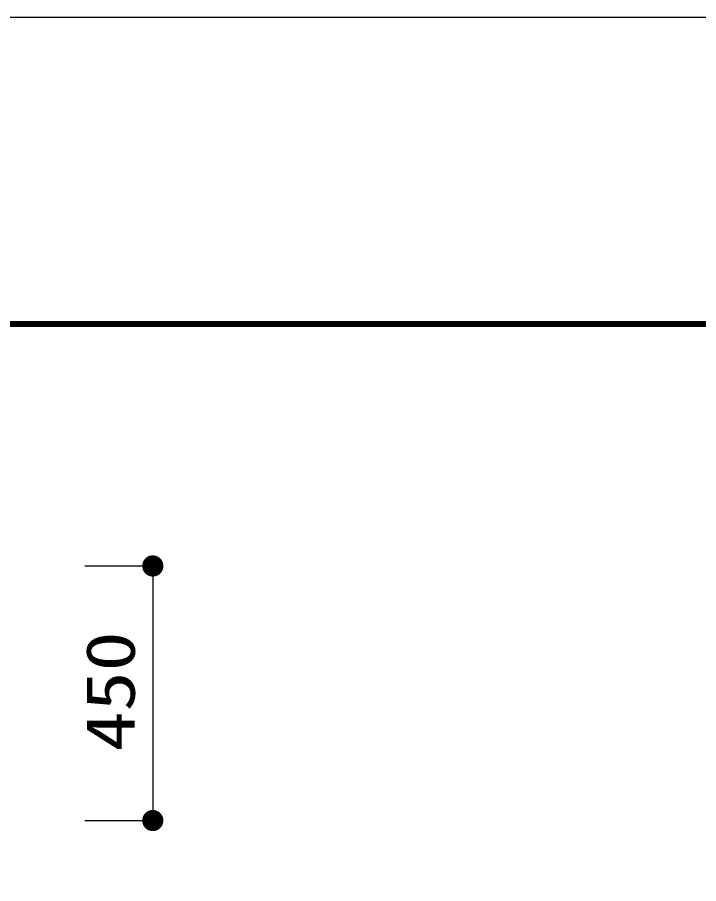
# Model space of a CAD drawing. Units: millimetres, scale not verified. Extents: x -8910 to 8910, y -6308 to 6308.
# Drawn here: x 580 to 1784, y 4776 to 6308 of the extents above; entities that cross this region are included whole.
import ezdxf
from ezdxf.enums import TextEntityAlignment as Align

# ---------------------------------------------------------------- set-up
doc = ezdxf.new("R2010")
doc.units = ezdxf.units.MM
doc.header["$LTSCALE"] = 30
for name, color, linetype, lineweight in [('1-2_00クル-フ-6寸法', 132, 'Continuous', 25), ('1-5_図面枠', 7, 'Continuous', 25), ('1-6_Axis_waku', 7, 'Continuous', 25)]:
    doc.layers.add(name, color=color, linetype=linetype, lineweight=lineweight)
doc.styles.add('ＭＳ ゴシック', font='')
doc.styles.get('ＭＳ ゴシック').set_extended_font_data('MS Gothic')

msp = doc.modelspace()

# ---------------------------------------------------------------- linework, layer by layer
at = {"layer": '1-2_00クル-フ-6寸法', "color": 4}
for p, q in [((699.33, 5337.64), (819.33, 5337.64)), ((819.33, 5337.64), (819.33, 4887.64)), ((699.33, 4887.64), (819.33, 4887.64))]:
    msp.add_line(p, q, dxfattribs=at)
at = {"layer": '1-2_00クル-フ-6寸法'}
for points in [[(819.33, 5337.64), (801.5, 5343.44), (802.37, 5345.63)], [(819.33, 5337.64), (802.37, 5345.63), (803.5, 5347.69)], [(819.33, 5337.64), (803.5, 5347.69), (804.89, 5349.59)], [(819.33, 5337.64), (804.89, 5349.59), (806.5, 5351.31)], [(819.33, 5337.64), (806.5, 5351.31), (808.31, 5352.81)], [(819.33, 5337.64), (808.31, 5352.81), (810.3, 5354.07)], [(819.33, 5337.64), (810.3, 5354.07), (812.43, 5355.08)], [(819.33, 5337.64), (812.43, 5355.08), (814.67, 5355.8)], [(819.33, 5337.64), (814.67, 5355.8), (816.98, 5356.24)], [(819.33, 5337.64), (816.98, 5356.24), (819.33, 5356.39)], [(819.33, 5337.64), (819.33, 5356.39), (821.68, 5356.24)], [(819.33, 5337.64), (821.68, 5356.24), (824, 5355.8)], [(819.33, 5337.64), (824, 5355.8), (826.24, 5355.08)], [(819.33, 5337.64), (826.24, 5355.08), (828.37, 5354.07)], [(819.33, 5337.64), (828.37, 5354.07), (830.35, 5352.81)], [(819.33, 5337.64), (830.35, 5352.81), (832.17, 5351.31)], [(819.33, 5337.64), (832.17, 5351.31), (833.78, 5349.59)], [(819.33, 5337.64), (833.78, 5349.59), (835.16, 5347.69)], [(819.33, 5337.64), (835.16, 5347.69), (836.3, 5345.63)], [(819.33, 5337.64), (836.3, 5345.63), (837.17, 5343.44)], [(819.33, 5337.64), (800.62, 5338.82), (800.92, 5341.16)], [(819.33, 5337.64), (800.62, 5336.46), (800.62, 5338.82)], [(819.33, 5337.64), (800.92, 5334.13), (800.62, 5336.46)], [(819.33, 5337.64), (800.92, 5341.16), (801.5, 5343.44)], [(819.33, 5337.64), (801.5, 5331.85), (800.92, 5334.13)], [(819.33, 5337.64), (802.37, 5329.66), (801.5, 5331.85)], [(819.33, 5337.64), (803.5, 5327.6), (802.37, 5329.66)], [(819.33, 5337.64), (804.89, 5325.69), (803.5, 5327.6)], [(819.33, 5337.64), (806.5, 5323.97), (804.89, 5325.69)], [(819.33, 5337.64), (808.31, 5322.47), (806.5, 5323.97)], [(819.33, 5337.64), (810.3, 5321.21), (808.31, 5322.47)], [(819.33, 5337.64), (812.43, 5320.21), (810.3, 5321.21)], [(819.33, 5337.64), (814.67, 5319.48), (812.43, 5320.21)], [(819.33, 5337.64), (816.98, 5319.04), (814.67, 5319.48)], [(819.33, 5337.64), (819.33, 5318.89), (816.98, 5319.04)], [(819.33, 5337.64), (837.17, 5343.44), (837.75, 5341.16)], [(819.33, 5337.64), (837.75, 5341.16), (838.05, 5338.82)], [(819.33, 5337.64), (838.05, 5338.82), (838.05, 5336.46)], [(819.33, 5337.64), (821.68, 5319.04), (819.33, 5318.89)], [(819.33, 5337.64), (824, 5319.48), (821.68, 5319.04)], [(819.33, 5337.64), (826.24, 5320.21), (824, 5319.48)], [(819.33, 5337.64), (828.37, 5321.21), (826.24, 5320.21)], [(819.33, 5337.64), (830.35, 5322.47), (828.37, 5321.21)], [(819.33, 5337.64), (832.17, 5323.97), (830.35, 5322.47)], [(819.33, 5337.64), (833.78, 5325.69), (832.17, 5323.97)], [(819.33, 5337.64), (835.16, 5327.6), (833.78, 5325.69)], [(819.33, 5337.64), (836.3, 5329.66), (835.16, 5327.6)], [(819.33, 5337.64), (837.17, 5331.85), (836.3, 5329.66)], [(819.33, 5337.64), (837.75, 5334.13), (837.17, 5331.85)], [(819.33, 5337.64), (838.05, 5336.46), (837.75, 5334.13)], [(819.33, 4887.64), (804.89, 4899.59), (806.5, 4901.31)], [(819.33, 4887.64), (806.5, 4901.31), (808.31, 4902.81)], [(819.33, 4887.64), (808.31, 4902.81), (810.3, 4904.07)], [(819.33, 4887.64), (810.3, 4904.07), (812.43, 4905.08)], [(819.33, 4887.64), (812.43, 4905.08), (814.67, 4905.8)], [(819.33, 4887.64), (814.67, 4905.8), (816.98, 4906.24)], [(819.33, 4887.64), (816.98, 4906.24), (819.33, 4906.39)], [(819.33, 4887.64), (819.33, 4906.39), (821.68, 4906.24)], [(819.33, 4887.64), (821.68, 4906.24), (824, 4905.8)], [(819.33, 4887.64), (824, 4905.8), (826.24, 4905.08)], [(819.33, 4887.64), (826.24, 4905.08), (828.37, 4904.07)], [(819.33, 4887.64), (828.37, 4904.07), (830.35, 4902.81)], [(819.33, 4887.64), (830.35, 4902.81), (832.17, 4901.31)], [(819.33, 4887.64), (832.17, 4901.31), (833.78, 4899.59)], [(819.33, 4887.64), (800.62, 4888.82), (800.92, 4891.16)], [(819.33, 4887.64), (800.62, 4886.46), (800.62, 4888.82)], [(819.33, 4887.64), (800.92, 4884.13), (800.62, 4886.46)], [(819.33, 4887.64), (800.92, 4891.16), (801.5, 4893.44)], [(819.33, 4887.64), (801.5, 4881.85), (800.92, 4884.13)], [(819.33, 4887.64), (801.5, 4893.44), (802.37, 4895.63)], [(819.33, 4887.64), (802.37, 4879.66), (801.5, 4881.85)], [(819.33, 4887.64), (802.37, 4895.63), (803.5, 4897.69)], [(819.33, 4887.64), (803.5, 4877.6), (802.37, 4879.66)], [(819.33, 4887.64), (803.5, 4897.69), (804.89, 4899.59)], [(819.33, 4887.64), (804.89, 4875.69), (803.5, 4877.6)], [(819.33, 4887.64), (806.5, 4873.97), (804.89, 4875.69)], [(819.33, 4887.64), (808.31, 4872.47), (806.5, 4873.97)], [(819.33, 4887.64), (810.3, 4871.21), (808.31, 4872.47)], [(819.33, 4887.64), (812.43, 4870.21), (810.3, 4871.21)], [(819.33, 4887.64), (814.67, 4869.48), (812.43, 4870.21)], [(819.33, 4887.64), (816.98, 4869.04), (814.67, 4869.48)], [(819.33, 4887.64), (819.33, 4868.89), (816.98, 4869.04)], [(819.33, 4887.64), (833.78, 4899.59), (835.16, 4897.69)], [(819.33, 4887.64), (835.16, 4897.69), (836.3, 4895.63)], [(819.33, 4887.64), (836.3, 4895.63), (837.17, 4893.44)], [(819.33, 4887.64), (837.17, 4893.44), (837.75, 4891.16)], [(819.33, 4887.64), (837.75, 4891.16), (838.05, 4888.82)], [(819.33, 4887.64), (838.05, 4888.82), (838.05, 4886.46)], [(819.33, 4887.64), (821.68, 4869.04), (819.33, 4868.89)], [(819.33, 4887.64), (824, 4869.48), (821.68, 4869.04)], [(819.33, 4887.64), (826.24, 4870.21), (824, 4869.48)], [(819.33, 4887.64), (828.37, 4871.21), (826.24, 4870.21)], [(819.33, 4887.64), (830.35, 4872.47), (828.37, 4871.21)], [(819.33, 4887.64), (832.17, 4873.97), (830.35, 4872.47)], [(819.33, 4887.64), (833.78, 4875.69), (832.17, 4873.97)], [(819.33, 4887.64), (835.16, 4877.6), (833.78, 4875.69)], [(819.33, 4887.64), (836.3, 4879.66), (835.16, 4877.6)], [(819.33, 4887.64), (837.17, 4881.85), (836.3, 4879.66)], [(819.33, 4887.64), (837.75, 4884.13), (837.17, 4881.85)], [(819.33, 4887.64), (838.05, 4886.46), (837.75, 4884.13)]]:
    msp.add_solid(points, dxfattribs=at)
at = {"layer": '1-5_図面枠'}
msp.add_lwpolyline([(-8910, -6307.5), (-8910, 6307.5), (8910, 6307.5), (8910, -6307.5)], close=True, dxfattribs=at)
at = {"layer": '1-6_Axis_waku'}
for p, q in [((-7778.4, 5769.9), (8408.4, 5769.9)), ((-7777.8, 5769.3), (8407.8, 5769.3)), ((-7777.2, 5768.7), (8407.2, 5768.7)), ((-7776.6, 5768.1), (8406.6, 5768.1)), ((-7776, 5767.5), (8406, 5767.5)), ((-7775.4, 5766.9), (8405.4, 5766.9)), ((-7774.8, 5766.3), (8404.8, 5766.3)), ((-7774.2, 5765.7), (8404.2, 5765.7)), ((-7773.6, 5765.1), (8403.6, 5765.1)), ((-7773, 5764.5), (8403, 5764.5)), ((-7772.4, 5763.9), (8402.4, 5763.9)), ((-7771.8, 5763.3), (8401.8, 5763.3)), ((-7771.2, 5762.7), (8401.2, 5762.7)), ((-7770.6, 5762.1), (8400.6, 5762.1)), ((-7770, 5761.5), (8400, 5761.5))]:
    msp.add_line(p, q, dxfattribs=at)

# ---------------------------------------------------------------- texts
at = {"layer": '1-2_00クル-フ-6寸法', "color": 3, "style": 'ＭＳ ゴシック', "width": 1.2}
msp.add_text('450', height=86.66, rotation=90, dxfattribs=at).set_placement((813.49, 5009.78), align=Align.BOTTOM_LEFT)

doc.saveas('drawing.dxf')
